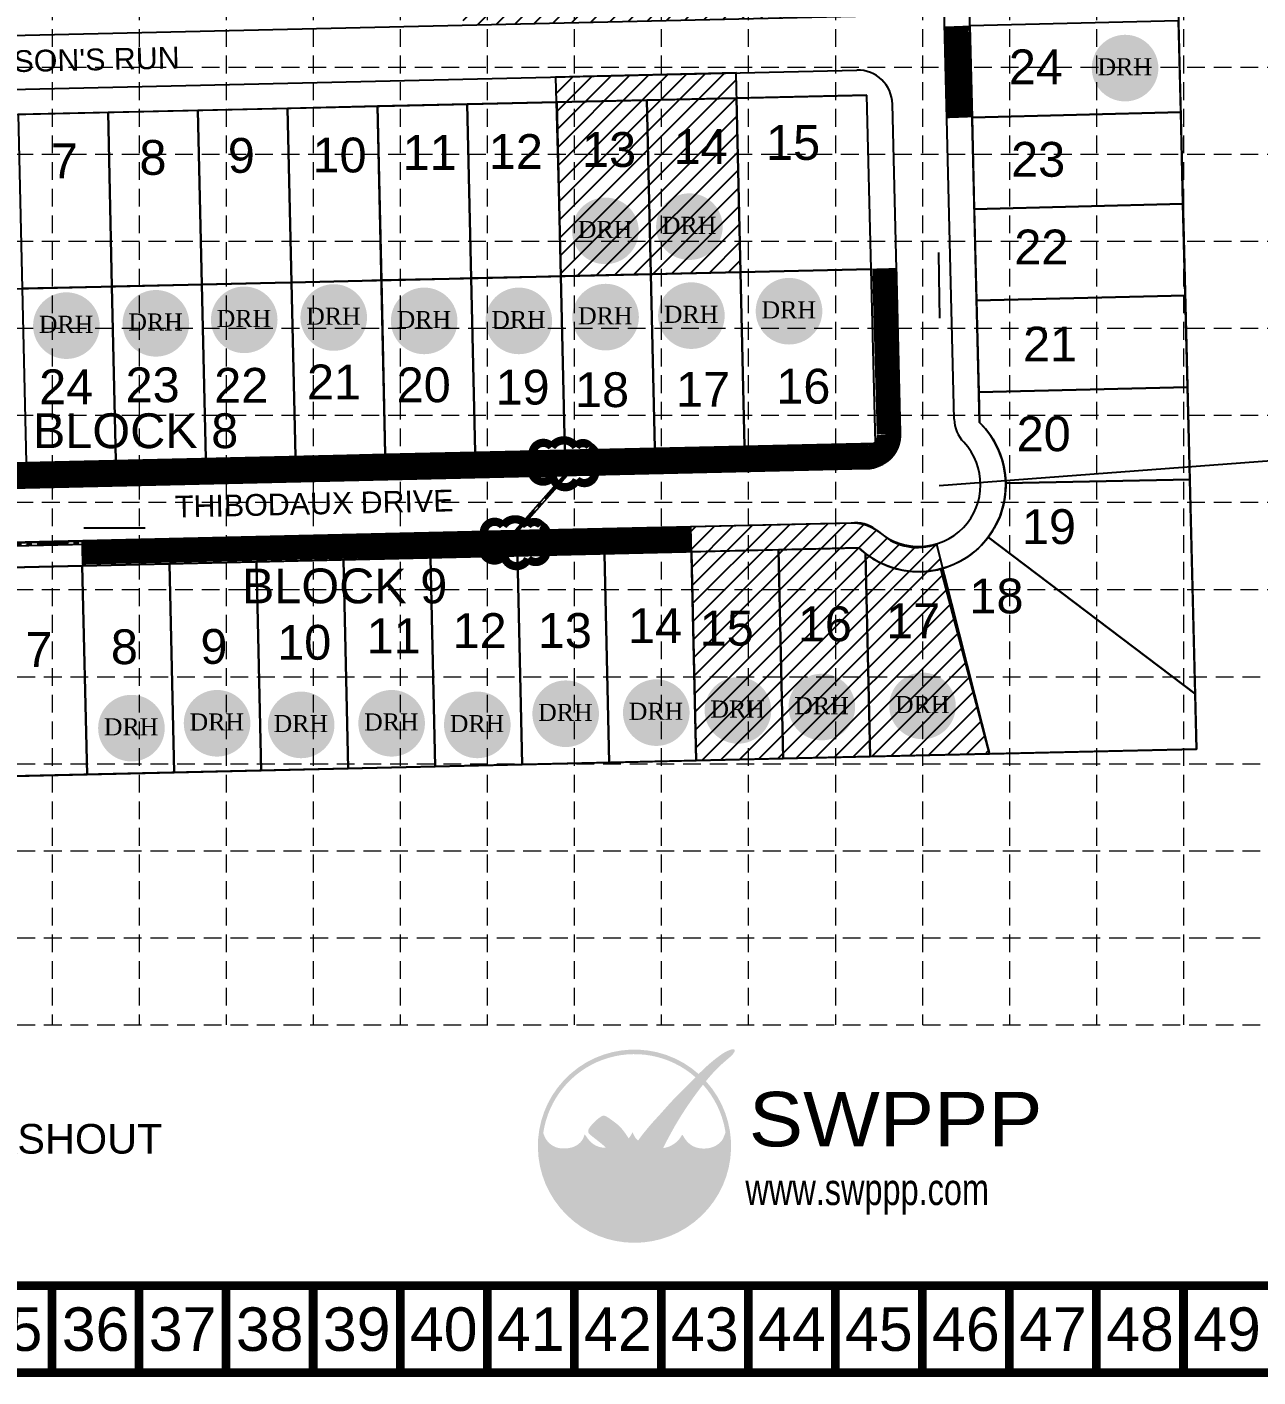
# Model space of a CAD drawing. Header units: feet. Extents: x 2703040 to 2706245, y 7093258 to 7095263.
# Drawn here: x 2704828 to 2705535, y 7093258 to 7094034 of the extents above; entities that cross this region are included whole.
import ezdxf
from ezdxf.enums import TextEntityAlignment as Align

# ---------------------------------------------------------------- set-up
doc = ezdxf.new("R2010")
doc.units = ezdxf.units.FT
doc.header["$LTSCALE"] = 24
doc.header["$MEASUREMENT"] = 0
for name, pattern in [('CENTER2', [1.125, 0.75, -0.125, 0.125, -0.125]), ('HIDDEN', [0.375, 0.25, -0.125]), ('SOLID', [0])]:
    doc.linetypes.add(name, pattern=pattern)
for name, color, linetype in [('1 EROSION BLANKET', 84, 'Continuous'), ('1 INLET PROTECTION', 5, 'Continuous'), ('1 SODDED LOT', 2, 'Continuous'), ('BASE', 7, 'Continuous'), ('Block Text', 8, 'Continuous'), ('bo', 7, 'Continuous'), ('GRID', 254, 'HIDDEN'), ('LEGEND', 7, 'Continuous'), ('LOGO', 1, 'Continuous'), ('PLAT_BDY_SEC_1', 4, 'Continuous'), ('PLOTLINE', 2, 'Continuous'), ('PROW', 2, 'Continuous'), ('PSSWR-TXT', 20, 'SOLID'), ('PSTREET', 1, 'Continuous'), ('STORM', 5, 'Continuous'), ('Street Name', 2, 'Continuous'), ('Text_Lot_Num', 1, 'Continuous')]:
    doc.layers.add(name, color=color, linetype=linetype)
doc.styles.add('DRHorton', font='dutcheb.ttf')
doc.styles.add("L200'", font='ARIAL.TTF', dxfattribs={"height": 0.001969})
doc.styles.add('LOGO1', font='ROCKEB.TTF', dxfattribs={"height": 25})
doc.styles.get("Standard").update_dxf_attribs({"font": 'ARIAL.TTF'})

# ---------------------------------------------------------------- blocks, each defined once
blk = doc.blocks.new('DRHorton')
h = blk.add_hatch(color=1)
h.paths.add_polyline_path([(78.7, 25.78, 1), (40.43, 25.78, 1)])
h.paths.add_polyline_path([(42.33, 17.91), (76.5, 17.91), (76.5, 34.87), (42.33, 34.87)], flags=24)
at = {"layer": 'BASE', "color": 176, "style": 'DRHorton'}
blk.add_text('DRH', height=9.814, dxfattribs=at).set_placement((59.39, 21.64), align=Align.CENTER)

msp = doc.modelspace()

# ---------------------------------------------------------------- hatches: boundary and pattern name
at = {"layer": '1 SODDED LOT'}
h = msp.add_hatch(dxfattribs=at)
h.set_pattern_fill('ANSI31', color=256, scale=60, style=0)
h.paths.add_polyline_path([(2705134.68, 7093890.38), (2705237.85, 7093892.73), (2705235.31, 7094007.21), (2705131.54, 7094004.81)])
edge = h.paths.add_edge_path()
edge.add_line((2705181.44, 7094151.52), (2705076.07, 7094149.12))
edge.add_line((2705076.07, 7094149.12), (2705078.63, 7094034.69))
edge.add_line((2705078.63, 7094034.69), (2705291.73, 7094039.55))
edge.add_line((2705291.73, 7094039.55), (2705303.26, 7094039.77))
edge.add_arc((2705302.88, 7094060.19), 20.42, 271.08143, 360.54706)
edge.add_line((2705323.3, 7094060.38), (2705318.78, 7094246.21))
edge.add_arc((2705295.68, 7094245.65), 23.11, 1.39355, 87.56885)
edge.add_line((2705296.66, 7094268.73), (2705179.03, 7094265.95))
edge.add_line((2705179.03, 7094265.95), (2705181.44, 7094151.52))
h.paths.add_polyline_path([(2704925.04, 7094405.74), (2704975.02, 7094406.87), (2704977.6, 7094292.41), (2704927.66, 7094291.31)])
h.paths.add_polyline_path([(2704875.06, 7094404.6), (2704625.12, 7094398.89), (2704627.74, 7094284.42), (2704877.69, 7094290.16)])
edge = h.paths.add_edge_path()
edge.add_line((2704293.52, 7094047.62), (2704315.83, 7094002.87))
edge.add_line((2704315.83, 7094002.87), (2704345.94, 7093942.45))
edge.add_line((2704345.94, 7093942.45), (2704352.55, 7093929.42))
edge.add_line((2704352.55, 7093929.42), (2704268.39, 7093873.17))
edge.add_line((2704268.39, 7093873.17), (2704258.41, 7093866.44))
edge.add_arc((2704247.4, 7093882.76), 19.69, 205.15845, 304.00581, ccw=False)
edge.add_line((2704229.58, 7093874.39), (2704173.15, 7093987.59))
edge.add_line((2704173.15, 7093987.59), (2704293.52, 7094047.62))
edge = h.paths.add_edge_path()
edge.add_line((2704531.61, 7094136.69), (2704529.33, 7094236.67))
edge.add_line((2704529.33, 7094236.67), (2704529.33, 7094251.17))
edge.add_line((2704529.33, 7094251.17), (2704579.26, 7094252.32))
edge.add_line((2704579.26, 7094252.32), (2704581.6, 7094137.83))
edge.add_line((2704581.6, 7094137.83), (2704605.4, 7094138.37))
edge.add_line((2704605.4, 7094138.37), (2704620.39, 7094020.26))
edge.add_line((2704620.39, 7094020.26), (2704606.53, 7094018.36))
edge.add_line((2704606.53, 7094018.36), (2704595.33, 7094016.64))
edge.add_line((2704595.33, 7094016.64), (2704576.73, 7094013.31))
edge.add_line((2704576.73, 7094013.31), (2704559.18, 7094009.82))
edge.add_line((2704559.18, 7094009.82), (2704533.32, 7094003.83))
edge.add_line((2704533.32, 7094003.83), (2704515.09, 7093998.95))
edge.add_line((2704515.09, 7093998.95), (2704503.83, 7093995.65))
edge.add_arc((2704475.02, 7094093.89), 102.38, 283.63238, 286.34466, ccw=False)
edge.add_arc((2704494.58, 7094013.21), 19.36, 180.22384, 283.63238, ccw=False)
edge.add_arc((2704185.03, 7094012), 290.19, 0.22384, 24.69216)
edge.add_line((2704448.69, 7094133.23), (2704463.62, 7094135.14))
edge.add_line((2704463.62, 7094135.14), (2704531.61, 7094136.69))
h.paths.add_polyline_path([(2704525.15, 7094396.61), (2704425.89, 7094395.88), (2704428.25, 7094265.91), (2704454.27, 7094275.36), (2704488.67, 7094280.99), (2704543.1, 7094282.54), (2704627.74, 7094284.45), (2704627.41, 7094298.93), (2704625.12, 7094398.89)])
edge = h.paths.add_edge_path()
edge.add_line((2704615.41, 7093987.78), (2704618.48, 7093870.8))
edge.add_line((2704618.48, 7093870.8), (2704565.7, 7093869.02))
edge.add_line((2704565.7, 7093869.02), (2704566.37, 7093859.04))
edge.add_line((2704566.37, 7093859.04), (2704473.32, 7093856.64))
edge.add_line((2704473.32, 7093856.64), (2704473.85, 7093929.28))
edge.add_arc((2704509.39, 7093929.03), 35.55, 123.13975, 179.58668, ccw=False)
edge.add_line((2704489.96, 7093958.79), (2704528.98, 7093970.41))
edge.add_line((2704528.98, 7093970.41), (2704566.15, 7093979.62))
edge.add_line((2704566.15, 7093979.62), (2704594.66, 7093984.61))
edge.add_line((2704594.66, 7093984.61), (2704615.41, 7093987.78))
h = msp.add_hatch(dxfattribs=at)
h.set_pattern_fill('ANSI31', color=256, scale=60, style=0)
h.paths.add_polyline_path([(2705134.68, 7093890.38), (2705237.85, 7093892.73), (2705235.31, 7094007.21), (2705131.54, 7094004.81)])
h = msp.add_hatch(dxfattribs=at)
h.set_pattern_fill('ANSI31', color=256, scale=60, style=0)
h.paths.add_polyline_path([(2704662.5, 7093599.62), (2704659.45, 7093733.77), (2704661.97, 7093733.9), (2704669.11, 7093734.23), (2704709.72, 7093735.18), (2704712.49, 7093600.75)])
edge = h.paths.add_edge_path()
edge.add_line((2705212.36, 7093612.11), (2705209.26, 7093746.55))
edge.add_line((2705209.26, 7093746.55), (2705283.72, 7093748.28))
edge.add_line((2705283.72, 7093748.28), (2705301.34, 7093748.68))
edge.add_arc((2705301.92, 7093722.89), 25.8, 48.91314, 91.29646, ccw=False)
edge.add_arc((2705339.55, 7093766.04), 31.45, 228.91314, 290.31829)
edge.add_line((2705350.47, 7093736.54), (2705380.8, 7093615.95))
edge.add_line((2705380.8, 7093615.95), (2705212.36, 7093612.11))
at = {"layer": 'LOGO'}
h = msp.add_hatch(color=170, dxfattribs=at)
h.paths.add_polyline_path([(2705173.11, 7093367.49), (2705172.49, 7093368.13), (2705172.02, 7093368.68), (2705171.63, 7093369.19), (2705171.21, 7093369.83), (2705170.76, 7093370.62), (2705170.37, 7093371.37), (2705170.11, 7093371.9), (2705169.85, 7093372.45), (2705169.59, 7093373.01), (2705169.34, 7093373.58), (2705168.98, 7093374.42), (2705168.57, 7093375.43), (2705168.28, 7093376.21), (2705168.1, 7093376.69), (2705167.92, 7093377.17), (2705167.74, 7093377.66), (2705167.56, 7093378.15), (2705167.36, 7093378.65), (2705167.15, 7093379.17), (2705166.93, 7093379.7), (2705166.7, 7093380.24), (2705166.45, 7093380.8), (2705166.19, 7093381.36), (2705165.92, 7093381.92), (2705165.63, 7093382.49), (2705165.33, 7093383.06), (2705165.01, 7093383.63), (2705164.69, 7093384.2), (2705164.35, 7093384.75), (2705164.01, 7093385.3), (2705163.66, 7093385.83), (2705163.31, 7093386.34), (2705162.97, 7093386.83), (2705162.62, 7093387.3), (2705162.28, 7093387.74), (2705161.94, 7093388.17), (2705161.6, 7093388.57), (2705161.25, 7093388.96), (2705160.9, 7093389.33), (2705160.58, 7093389.66), (2705159.66, 7093389.65), (2705158.59, 7093389.76), (2705157.72, 7093389.93), (2705157.12, 7093390.07), (2705156.52, 7093390.24), (2705155.94, 7093390.44), (2705155.08, 7093390.78), (2705154, 7093391.34), (2705153.01, 7093391.98), (2705152.13, 7093392.69), (2705151.36, 7093393.45), (2705150.68, 7093394.22), (2705150.11, 7093394.95), (2705149.65, 7093395.59), (2705149.28, 7093396.12), (2705149.09, 7093396.38), (2705148.92, 7093396.61), (2705148.77, 7093396.8), (2705148.64, 7093396.96), (2705148.52, 7093397.08), (2705148.42, 7093397.16), (2705148.34, 7093397.19), (2705148.27, 7093397.18), (2705148.2, 7093397.14), (2705148.15, 7093397.06), (2705148.1, 7093396.95), (2705148.05, 7093396.81), (2705148, 7093396.64), (2705147.86, 7093396.19), (2705147.63, 7093395.53), (2705147.34, 7093394.89), (2705147.03, 7093394.34), (2705146.65, 7093393.77), (2705146.2, 7093393.2), (2705145.68, 7093392.64), (2705145.09, 7093392.1), (2705144.44, 7093391.59), (2705143.73, 7093391.12), (2705142.98, 7093390.7), (2705142.2, 7093390.33), (2705141.4, 7093390.02), (2705140.55, 7093389.77), (2705139.64, 7093389.57), (2705138.64, 7093389.42), (2705137.56, 7093389.33), (2705136.43, 7093389.29), (2705135.32, 7093389.31), (2705134.26, 7093389.4), (2705133.29, 7093389.56), (2705132.38, 7093389.79), (2705131.5, 7093390.1), (2705130.62, 7093390.51), (2705129.75, 7093391.01), (2705128.88, 7093391.61), (2705128.04, 7093392.3), (2705127.43, 7093392.9), (2705127.04, 7093393.32), (2705126.66, 7093393.79), (2705126.28, 7093394.3), (2705125.92, 7093394.89), (2705125.56, 7093395.56), (2705125.21, 7093396.32), (2705124.86, 7093397.2), (2705124.52, 7093398.2, -0.595729), (2705211.95, 7093430.2), (2705212.64, 7093430.9), (2705213.2, 7093431.48), (2705213.8, 7093432.07, 37.93689), (2705217.96, 7093427.96), (2705217.73, 7093427.67), (2705217.25, 7093427.09), (2705216.76, 7093426.49), (2705216.28, 7093425.9, -0.146449), (2705229.24, 7093398.44), (2705229.01, 7093397.9), (2705228.8, 7093397.4), (2705228.62, 7093396.93), (2705228.44, 7093396.49), (2705228.18, 7093395.83), (2705227.89, 7093395.15), (2705227.57, 7093394.53), (2705227.2, 7093393.95), (2705226.78, 7093393.43), (2705226.33, 7093392.94), (2705225.83, 7093392.45), (2705225.29, 7093392), (2705224.71, 7093391.56), (2705224.11, 7093391.16), (2705223.48, 7093390.79), (2705222.82, 7093390.46), (2705222.14, 7093390.17), (2705221.43, 7093389.92), (2705220.7, 7093389.71), (2705219.95, 7093389.53), (2705219.18, 7093389.4), (2705218.39, 7093389.31), (2705217.59, 7093389.25), (2705216.79, 7093389.22), (2705215.96, 7093389.25), (2705215.12, 7093389.32), (2705214.23, 7093389.44), (2705213.33, 7093389.62), (2705212.43, 7093389.86), (2705211.55, 7093390.16), (2705210.72, 7093390.53), (2705209.93, 7093390.96), (2705209.18, 7093391.47), (2705208.45, 7093392.04), (2705207.74, 7093392.69), (2705207.07, 7093393.38), (2705206.45, 7093394.1), (2705205.92, 7093394.81), (2705205.5, 7093395.45), (2705205.22, 7093395.94), (2705205.07, 7093396.22), (2705204.93, 7093396.46), (2705204.81, 7093396.67), (2705204.69, 7093396.83), (2705204.59, 7093396.95), (2705204.49, 7093397.01), (2705204.39, 7093397.03), (2705204.3, 7093397), (2705204.21, 7093396.94), (2705204.12, 7093396.85), (2705204.03, 7093396.73), (2705203.93, 7093396.59), (2705203.84, 7093396.43), (2705203.73, 7093396.26), (2705203.47, 7093395.82), (2705203.1, 7093395.23), (2705202.6, 7093394.57), (2705202.08, 7093393.98), (2705201.61, 7093393.49), (2705201.08, 7093393.01), (2705200.51, 7093392.54), (2705199.88, 7093392.08), (2705199.19, 7093391.62), (2705198.43, 7093391.17), (2705197.57, 7093390.7), (2705196.62, 7093390.28), (2705195.75, 7093390), (2705195.07, 7093389.82), (2705194.29, 7093389.65), (2705193.46, 7093389.51), (2705193.26, 7093389.04), (2705193.05, 7093388.5), (2705192.8, 7093387.88), (2705192.54, 7093387.18), (2705192.24, 7093386.43), (2705191.93, 7093385.62), (2705191.61, 7093384.76), (2705191.27, 7093383.87), (2705190.93, 7093382.95), (2705190.58, 7093382.02), (2705190.23, 7093381.08), (2705189.88, 7093380.15), (2705189.54, 7093379.23), (2705189.21, 7093378.32), (2705188.88, 7093377.44), (2705188.58, 7093376.6), (2705188.29, 7093375.81), (2705188.01, 7093375.07), (2705187.76, 7093374.39), (2705187.53, 7093373.76), (2705187.32, 7093373.19), (2705187, 7093372.38), (2705186.61, 7093371.49), (2705186.21, 7093370.72), (2705185.77, 7093370.01), (2705185.29, 7093369.37), (2705184.8, 7093368.79), (2705184.28, 7093368.24), (2705183.77, 7093367.75), (2705183.25, 7093367.3), (2705182.71, 7093366.9), (2705182.15, 7093366.55), (2705181.57, 7093366.24), (2705180.98, 7093365.98), (2705180.26, 7093365.71), (2705179.41, 7093365.48), (2705178.64, 7093365.37), (2705177.92, 7093365.36), (2705177.23, 7093365.46), (2705176.54, 7093365.65), (2705175.74, 7093365.92), (2705175.04, 7093366.19), (2705174.35, 7093366.54), (2705173.72, 7093366.96)])
h.paths.add_polyline_path([(2705177.43, 7093395.47), (2705176.37, 7093397.32), (2705175.74, 7093398.66), (2705175.36, 7093397.71), (2705174.34, 7093396.02), (2705173.52, 7093395.1), (2705173.62, 7093394.94), (2705173.78, 7093394.67), (2705173.94, 7093394.42), (2705174.08, 7093394.19), (2705174.22, 7093393.98), (2705174.35, 7093393.8), (2705174.47, 7093393.64), (2705174.59, 7093393.5), (2705174.71, 7093393.38), (2705174.82, 7093393.27), (2705174.93, 7093393.18), (2705175.04, 7093393.09), (2705175.15, 7093393.02), (2705175.26, 7093392.95), (2705175.38, 7093392.89), (2705175.49, 7093392.84), (2705175.61, 7093392.79), (2705175.72, 7093392.75), (2705175.84, 7093392.71), (2705175.96, 7093392.68), (2705176.08, 7093392.65), (2705176.2, 7093392.63), (2705176.32, 7093392.61), (2705176.44, 7093392.59), (2705176.55, 7093392.59), (2705176.67, 7093392.58), (2705176.78, 7093392.58), (2705176.9, 7093392.59), (2705177.01, 7093392.6), (2705177.11, 7093392.61), (2705177.21, 7093392.64), (2705177.32, 7093392.66), (2705177.41, 7093392.7), (2705177.51, 7093392.73), (2705177.61, 7093392.78), (2705177.71, 7093392.83), (2705177.81, 7093392.88), (2705177.91, 7093392.94), (2705178.02, 7093393), (2705178.12, 7093393.07), (2705178.23, 7093393.15), (2705178.34, 7093393.24), (2705178.45, 7093393.33), (2705178.56, 7093393.42), (2705178.67, 7093393.53), (2705178.78, 7093393.64), (2705178.9, 7093393.77), (2705178.97, 7093393.85), (2705178.19, 7093394.51)], flags=17)
msp.add_hatch(color=240, dxfattribs=at).paths.add_polyline_path([(2705223.4, 7093440.73), (2705224.53, 7093441.59), (2705225.49, 7093442.31), (2705226.3, 7093442.9), (2705226.99, 7093443.38), (2705227.56, 7093443.76), (2705228.04, 7093444.07), (2705228.45, 7093444.32), (2705228.8, 7093444.53), (2705229.12, 7093444.7), (2705229.4, 7093444.85), (2705229.66, 7093444.98), (2705229.9, 7093445.1), (2705230.11, 7093445.19), (2705230.32, 7093445.28), (2705230.51, 7093445.36), (2705230.7, 7093445.44), (2705230.89, 7093445.52), (2705231.07, 7093445.59), (2705231.25, 7093445.66), (2705231.43, 7093445.73), (2705231.6, 7093445.8), (2705231.77, 7093445.86), (2705231.93, 7093445.92), (2705232.08, 7093445.98), (2705232.23, 7093446.02), (2705232.37, 7093446.07), (2705232.49, 7093446.1), (2705232.62, 7093446.14), (2705232.73, 7093446.16), (2705232.85, 7093446.19), (2705232.96, 7093446.2), (2705233.06, 7093446.22), (2705233.17, 7093446.23), (2705233.27, 7093446.24), (2705233.37, 7093446.25), (2705233.47, 7093446.25), (2705233.56, 7093446.25), (2705233.65, 7093446.25), (2705233.73, 7093446.24), (2705233.81, 7093446.23), (2705233.89, 7093446.22), (2705233.96, 7093446.21), (2705234.03, 7093446.19), (2705234.09, 7093446.17), (2705234.14, 7093446.15), (2705234.2, 7093446.13), (2705234.24, 7093446.1), (2705234.29, 7093446.07), (2705234.33, 7093446.04), (2705234.36, 7093446), (2705234.39, 7093445.96), (2705234.42, 7093445.92), (2705234.44, 7093445.87), (2705234.46, 7093445.82), (2705234.48, 7093445.77), (2705234.49, 7093445.71), (2705234.5, 7093445.64), (2705234.51, 7093445.57), (2705234.51, 7093445.5), (2705234.51, 7093445.42), (2705234.51, 7093445.35), (2705234.5, 7093445.27), (2705234.48, 7093445.19), (2705234.46, 7093445.11), (2705234.44, 7093445.03), (2705234.41, 7093444.95), (2705234.37, 7093444.86), (2705234.33, 7093444.78), (2705234.28, 7093444.69), (2705234.23, 7093444.59), (2705234.17, 7093444.49), (2705234.1, 7093444.38), (2705234.02, 7093444.26), (2705233.94, 7093444.13), (2705233.85, 7093443.99), (2705233.75, 7093443.85), (2705233.64, 7093443.7), (2705233.52, 7093443.54), (2705233.39, 7093443.38), (2705233.25, 7093443.22), (2705233.09, 7093443.05), (2705232.92, 7093442.87), (2705232.73, 7093442.67), (2705232.51, 7093442.46), (2705232.25, 7093442.22), (2705231.95, 7093441.95), (2705231.61, 7093441.64), (2705231.21, 7093441.29), (2705230.76, 7093440.9), (2705230.26, 7093440.47), (2705229.72, 7093440), (2705229.15, 7093439.51), (2705228.56, 7093439), (2705227.97, 7093438.48), (2705227.38, 7093437.96), (2705226.8, 7093437.44), (2705226.25, 7093436.93), (2705225.71, 7093436.42), (2705225.19, 7093435.92), (2705224.68, 7093435.42), (2705224.18, 7093434.92), (2705223.69, 7093434.41), (2705223.2, 7093433.9), (2705222.7, 7093433.37), (2705222.2, 7093432.83), (2705221.7, 7093432.28), (2705221.2, 7093431.71), (2705220.69, 7093431.14), (2705220.18, 7093430.57), (2705219.68, 7093429.99), (2705219.18, 7093429.41), (2705218.69, 7093428.83), (2705218.21, 7093428.25), (2705217.73, 7093427.67), (2705217.25, 7093427.09), (2705216.76, 7093426.49), (2705216.27, 7093425.87), (2705215.76, 7093425.23), (2705215.24, 7093424.56), (2705214.69, 7093423.85), (2705214.12, 7093423.11), (2705213.54, 7093422.33), (2705212.94, 7093421.52), (2705212.33, 7093420.7), (2705211.71, 7093419.86), (2705211.1, 7093419.02), (2705210.49, 7093418.17), (2705209.9, 7093417.33), (2705209.32, 7093416.51), (2705208.75, 7093415.7), (2705208.19, 7093414.89), (2705207.64, 7093414.08), (2705207.09, 7093413.26), (2705206.54, 7093412.44), (2705205.99, 7093411.61), (2705205.44, 7093410.75), (2705204.87, 7093409.88), (2705204.3, 7093408.99), (2705203.73, 7093408.09), (2705203.17, 7093407.19), (2705202.61, 7093406.3), (2705202.07, 7093405.42), (2705201.55, 7093404.55), (2705201.05, 7093403.72), (2705200.58, 7093402.92), (2705200.13, 7093402.14), (2705199.7, 7093401.39), (2705199.29, 7093400.65), (2705198.88, 7093399.92), (2705198.48, 7093399.2), (2705198.08, 7093398.46), (2705197.68, 7093397.72), (2705197.27, 7093396.97), (2705196.86, 7093396.2), (2705196.45, 7093395.44), (2705196.05, 7093394.7), (2705195.67, 7093393.99), (2705195.31, 7093393.31), (2705194.98, 7093392.68), (2705194.68, 7093392.12), (2705194.43, 7093391.62), (2705194.2, 7093391.17), (2705194, 7093390.75), (2705193.82, 7093390.35), (2705193.64, 7093389.94), (2705193.46, 7093389.51), (2705193.26, 7093389.04), (2705193.05, 7093388.5), (2705192.8, 7093387.88), (2705192.54, 7093387.18), (2705192.24, 7093386.43), (2705191.93, 7093385.62), (2705191.61, 7093384.76), (2705191.27, 7093383.87), (2705190.93, 7093382.95), (2705190.58, 7093382.02), (2705190.23, 7093381.08), (2705189.88, 7093380.15), (2705189.54, 7093379.23), (2705189.21, 7093378.32), (2705188.88, 7093377.44), (2705188.58, 7093376.6), (2705188.29, 7093375.81), (2705188.01, 7093375.07), (2705187.76, 7093374.39), (2705187.53, 7093373.76), (2705187.32, 7093373.19), (2705187.11, 7093372.66), (2705186.91, 7093372.17), (2705186.72, 7093371.72), (2705186.52, 7093371.3), (2705186.31, 7093370.91), (2705186.1, 7093370.53), (2705185.87, 7093370.18), (2705185.64, 7093369.84), (2705185.4, 7093369.52), (2705185.16, 7093369.21), (2705184.91, 7093368.92), (2705184.66, 7093368.64), (2705184.41, 7093368.37), (2705184.16, 7093368.12), (2705183.9, 7093367.87), (2705183.64, 7093367.64), (2705183.38, 7093367.42), (2705183.11, 7093367.2), (2705182.84, 7093367), (2705182.57, 7093366.81), (2705182.29, 7093366.64), (2705182, 7093366.47), (2705181.71, 7093366.32), (2705181.42, 7093366.17), (2705181.13, 7093366.04), (2705180.83, 7093365.92), (2705180.54, 7093365.82), (2705180.25, 7093365.72), (2705179.97, 7093365.63), (2705179.69, 7093365.56), (2705179.42, 7093365.5), (2705179.16, 7093365.44), (2705178.9, 7093365.41), (2705178.65, 7093365.38), (2705178.4, 7093365.36), (2705178.16, 7093365.36), (2705177.92, 7093365.37), (2705177.68, 7093365.4), (2705177.44, 7093365.43), (2705177.2, 7093365.48), (2705176.97, 7093365.53), (2705176.73, 7093365.6), (2705176.5, 7093365.67), (2705176.26, 7093365.75), (2705176.03, 7093365.83), (2705175.79, 7093365.91), (2705175.55, 7093366), (2705175.31, 7093366.09), (2705175.07, 7093366.19), (2705174.83, 7093366.3), (2705174.6, 7093366.41), (2705174.37, 7093366.54), (2705174.14, 7093366.67), (2705173.92, 7093366.82), (2705173.71, 7093366.98), (2705173.5, 7093367.15), (2705173.29, 7093367.33), (2705173.09, 7093367.52), (2705172.89, 7093367.71), (2705172.7, 7093367.91), (2705172.51, 7093368.12), (2705172.32, 7093368.33), (2705172.13, 7093368.55), (2705171.93, 7093368.79), (2705171.74, 7093369.05), (2705171.53, 7093369.34), (2705171.32, 7093369.66), (2705171.1, 7093370.02), (2705170.87, 7093370.42), (2705170.63, 7093370.88), (2705170.37, 7093371.37), (2705170.11, 7093371.9), (2705169.85, 7093372.45), (2705169.59, 7093373.01), (2705169.34, 7093373.58), (2705169.1, 7093374.14), (2705168.87, 7093374.69), (2705168.66, 7093375.21), (2705168.46, 7093375.72), (2705168.28, 7093376.21), (2705168.1, 7093376.69), (2705167.92, 7093377.17), (2705167.74, 7093377.66), (2705167.56, 7093378.15), (2705167.36, 7093378.65), (2705167.15, 7093379.17), (2705166.93, 7093379.7), (2705166.7, 7093380.24), (2705166.45, 7093380.8), (2705166.19, 7093381.36), (2705165.92, 7093381.92), (2705165.63, 7093382.49), (2705165.33, 7093383.06), (2705165.01, 7093383.63), (2705164.69, 7093384.2), (2705164.35, 7093384.75), (2705164.01, 7093385.3), (2705163.66, 7093385.83), (2705163.31, 7093386.34), (2705162.97, 7093386.83), (2705162.62, 7093387.3), (2705162.28, 7093387.74), (2705161.94, 7093388.17), (2705161.6, 7093388.57), (2705161.25, 7093388.96), (2705160.9, 7093389.33), (2705160.54, 7093389.71), (2705160.16, 7093390.07), (2705159.77, 7093390.44), (2705159.35, 7093390.81), (2705158.92, 7093391.19), (2705158.48, 7093391.57), (2705158.02, 7093391.95), (2705157.56, 7093392.33), (2705157.09, 7093392.71), (2705156.62, 7093393.09), (2705156.15, 7093393.47), (2705155.68, 7093393.84), (2705155.22, 7093394.2), (2705154.76, 7093394.56), (2705154.33, 7093394.9), (2705153.91, 7093395.23), (2705153.51, 7093395.54), (2705153.15, 7093395.83), (2705152.81, 7093396.09), (2705152.5, 7093396.33), (2705152.23, 7093396.54), (2705151.99, 7093396.73), (2705151.78, 7093396.9), (2705151.59, 7093397.06), (2705151.42, 7093397.21), (2705151.27, 7093397.35), (2705151.13, 7093397.48), (2705151.01, 7093397.61), (2705150.9, 7093397.74), (2705150.8, 7093397.86), (2705150.71, 7093397.99), (2705150.64, 7093398.12), (2705150.57, 7093398.25), (2705150.52, 7093398.39), (2705150.47, 7093398.52), (2705150.43, 7093398.67), (2705150.41, 7093398.81), (2705150.39, 7093398.96), (2705150.38, 7093399.12), (2705150.38, 7093399.27), (2705150.38, 7093399.42), (2705150.4, 7093399.57), (2705150.42, 7093399.73), (2705150.45, 7093399.88), (2705150.48, 7093400.02), (2705150.53, 7093400.17), (2705150.59, 7093400.33), (2705150.66, 7093400.49), (2705150.75, 7093400.66), (2705150.84, 7093400.83), (2705150.96, 7093401.02), (2705151.09, 7093401.22), (2705151.24, 7093401.44), (2705151.4, 7093401.67), (2705151.59, 7093401.91), (2705151.78, 7093402.16), (2705152, 7093402.42), (2705152.23, 7093402.69), (2705152.47, 7093402.97), (2705152.73, 7093403.26), (2705153, 7093403.56), (2705153.29, 7093403.86), (2705153.58, 7093404.16), (2705153.89, 7093404.47), (2705154.2, 7093404.77), (2705154.51, 7093405.06), (2705154.83, 7093405.35), (2705155.15, 7093405.64), (2705155.46, 7093405.91), (2705155.78, 7093406.16), (2705156.08, 7093406.41), (2705156.37, 7093406.64), (2705156.65, 7093406.85), (2705156.92, 7093407.05), (2705157.16, 7093407.22), (2705157.38, 7093407.37), (2705157.57, 7093407.51), (2705157.76, 7093407.62), (2705157.92, 7093407.72), (2705158.07, 7093407.81), (2705158.22, 7093407.88), (2705158.36, 7093407.94), (2705158.49, 7093407.99), (2705158.62, 7093408.03), (2705158.75, 7093408.07), (2705158.88, 7093408.1), (2705159.01, 7093408.11), (2705159.14, 7093408.12), (2705159.27, 7093408.13), (2705159.4, 7093408.12), (2705159.52, 7093408.1), (2705159.65, 7093408.08), (2705159.77, 7093408.05), (2705159.89, 7093408.01), (2705160.02, 7093407.96), (2705160.15, 7093407.91), (2705160.28, 7093407.85), (2705160.41, 7093407.79), (2705160.55, 7093407.73), (2705160.7, 7093407.65), (2705160.85, 7093407.58), (2705161.01, 7093407.49), (2705161.18, 7093407.4), (2705161.37, 7093407.29), (2705161.58, 7093407.16), (2705161.82, 7093407.01), (2705162.07, 7093406.85), (2705162.36, 7093406.65), (2705162.66, 7093406.44), (2705162.99, 7093406.21), (2705163.34, 7093405.96), (2705163.7, 7093405.7), (2705164.07, 7093405.42), (2705164.46, 7093405.14), (2705164.85, 7093404.85), (2705165.25, 7093404.56), (2705165.64, 7093404.26), (2705166.04, 7093403.96), (2705166.43, 7093403.65), (2705166.82, 7093403.34), (2705167.21, 7093403.02), (2705167.59, 7093402.69), (2705167.95, 7093402.36), (2705168.31, 7093402.02), (2705168.66, 7093401.68), (2705168.99, 7093401.33), (2705169.32, 7093400.96), (2705169.65, 7093400.59), (2705169.96, 7093400.22), (2705170.28, 7093399.83), (2705170.58, 7093399.44), (2705170.89, 7093399.03), (2705171.2, 7093398.62), (2705171.49, 7093398.21), (2705171.78, 7093397.8), (2705172.06, 7093397.39), (2705172.33, 7093396.99), (2705172.59, 7093396.61), (2705172.82, 7093396.24), (2705173.05, 7093395.88), (2705173.25, 7093395.55), (2705173.44, 7093395.23), (2705173.62, 7093394.94), (2705173.78, 7093394.67), (2705173.94, 7093394.42), (2705174.08, 7093394.19), (2705174.22, 7093393.98), (2705174.35, 7093393.8), (2705174.47, 7093393.64), (2705174.59, 7093393.5), (2705174.71, 7093393.38), (2705174.82, 7093393.27), (2705174.93, 7093393.18), (2705175.04, 7093393.09), (2705175.15, 7093393.02), (2705175.26, 7093392.95), (2705175.38, 7093392.89), (2705175.49, 7093392.84), (2705175.61, 7093392.79), (2705175.72, 7093392.75), (2705175.84, 7093392.71), (2705175.96, 7093392.68), (2705176.08, 7093392.65), (2705176.2, 7093392.63), (2705176.32, 7093392.61), (2705176.44, 7093392.59), (2705176.55, 7093392.59), (2705176.67, 7093392.58), (2705176.78, 7093392.58), (2705176.9, 7093392.59), (2705177.01, 7093392.6), (2705177.11, 7093392.61), (2705177.21, 7093392.64), (2705177.32, 7093392.66), (2705177.41, 7093392.7), (2705177.51, 7093392.73), (2705177.61, 7093392.78), (2705177.71, 7093392.83), (2705177.81, 7093392.88), (2705177.91, 7093392.94), (2705178.02, 7093393), (2705178.12, 7093393.07), (2705178.23, 7093393.15), (2705178.34, 7093393.24), (2705178.45, 7093393.33), (2705178.56, 7093393.42), (2705178.67, 7093393.53), (2705178.78, 7093393.64), (2705178.9, 7093393.77), (2705179.01, 7093393.9), (2705179.13, 7093394.04), (2705179.26, 7093394.2), (2705179.39, 7093394.37), (2705179.53, 7093394.55), (2705179.67, 7093394.75), (2705179.83, 7093394.96), (2705179.99, 7093395.19), (2705180.17, 7093395.44), (2705180.35, 7093395.7), (2705180.55, 7093395.98), (2705180.77, 7093396.27), (2705180.99, 7093396.57), (2705181.23, 7093396.89), (2705181.49, 7093397.22), (2705181.76, 7093397.56), (2705182.04, 7093397.92), (2705182.34, 7093398.29), (2705182.66, 7093398.68), (2705182.99, 7093399.08), (2705183.33, 7093399.5), (2705183.69, 7093399.93), (2705184.06, 7093400.38), (2705184.45, 7093400.85), (2705184.85, 7093401.33), (2705185.27, 7093401.83), (2705185.7, 7093402.35), (2705186.16, 7093402.88), (2705186.63, 7093403.43), (2705187.13, 7093403.99), (2705187.64, 7093404.56), (2705188.17, 7093405.15), (2705188.71, 7093405.74), (2705189.26, 7093406.34), (2705189.81, 7093406.94), (2705190.36, 7093407.53), (2705190.89, 7093408.11), (2705191.41, 7093408.68), (2705191.91, 7093409.24), (2705192.4, 7093409.78), (2705192.87, 7093410.32), (2705193.34, 7093410.84), (2705193.8, 7093411.37), (2705194.26, 7093411.89), (2705194.73, 7093412.41), (2705195.2, 7093412.94), (2705195.68, 7093413.48), (2705196.17, 7093414.03), (2705196.68, 7093414.59), (2705197.2, 7093415.16), (2705197.73, 7093415.74), (2705198.28, 7093416.33), (2705198.85, 7093416.93), (2705199.44, 7093417.55), (2705200.05, 7093418.18), (2705200.68, 7093418.82), (2705201.31, 7093419.46), (2705201.96, 7093420.11), (2705202.6, 7093420.75), (2705203.23, 7093421.39), (2705203.86, 7093422.01), (2705204.47, 7093422.62), (2705205.06, 7093423.2), (2705205.64, 7093423.77), (2705206.19, 7093424.33), (2705206.74, 7093424.87), (2705207.28, 7093425.41), (2705207.81, 7093425.95), (2705208.34, 7093426.48), (2705208.86, 7093427.02), (2705209.39, 7093427.56), (2705209.92, 7093428.1), (2705210.45, 7093428.65), (2705210.99, 7093429.21), (2705211.53, 7093429.77), (2705212.08, 7093430.34), (2705212.64, 7093430.9), (2705213.2, 7093431.48), (2705213.78, 7093432.05), (2705214.36, 7093432.63), (2705214.94, 7093433.2), (2705215.53, 7093433.77), (2705216.12, 7093434.34), (2705216.71, 7093434.9), (2705217.29, 7093435.45), (2705217.87, 7093435.99), (2705218.44, 7093436.52), (2705219.02, 7093437.05), (2705219.62, 7093437.59), (2705220.26, 7093438.14), (2705220.94, 7093438.72), (2705221.68, 7093439.34), (2705222.49, 7093440.01)])

# ---------------------------------------------------------------- linework, layer by layer
at = {"layer": '1 EROSION BLANKET', "const_width": 14}
for points in [[(2705361.88, 7094034.09), (2705363.84, 7093981.4)], [(2704859.19, 7093731.71), (2705209.25, 7093739.44)]]:
    msp.add_lwpolyline(points, dxfattribs=at)
msp.add_lwpolyline([(2704568.05, 7093750.96), (2704583.13, 7093754.4), (2704595.41, 7093758.11), (2704608.19, 7093762.45), (2704622.51, 7093766.16), (2704628.74, 7093767.8), (2704641.46, 7093769.94), (2704654.75, 7093771.39), (2704686.05, 7093772.67), (2704825.19, 7093775.76), (2705045.89, 7093780.85), (2705279.77, 7093786.13), (2705308.04, 7093786.77), (2705311.83, 7093786.93, 0.424549), (2705323.1, 7093799.61), (2705320.46, 7093894.94)], format="xyb", dxfattribs=at)
at = {"layer": '1 INLET PROTECTION', "color": 170, "ltscale": 100, "const_width": 4.74}
for points in [[(2705129.41, 7093792.33, 0.520567), (2705129.41, 7093792.33, 0.765195), (2705118.41, 7093787.51, 0.417879), (2705117.82, 7093777.82, 0.6649), (2705129.96, 7093775.29, 0.744833), (2705143.7, 7093773.4, 0.975642), (2705152.77, 7093781.82, 0.520567), (2705151.2, 7093792.63, 0.520567), (2705143.32, 7093792.34, 0.540264), (2705129.41, 7093792.33)], [(2705101.44, 7093746.99, 0.520567), (2705101.44, 7093746.99, 0.765195), (2705090.44, 7093742.17, 0.417879), (2705089.86, 7093732.47, 0.6649), (2705101.99, 7093729.95, 0.744833), (2705115.73, 7093728.05, 0.975642), (2705124.81, 7093736.47, 0.520567), (2705123.24, 7093747.29, 0.520567), (2705115.35, 7093746.99, 0.540264), (2705101.44, 7093746.99)]]:
    msp.add_lwpolyline(points, format="xyb", close=True, dxfattribs=at)
at = {"layer": '1 SODDED LOT', "color": 7}
msp.add_line((2705649.56, 7093792.28), (2705352.04, 7093770.02), dxfattribs=at)
at = {"layer": '1 SODDED LOT'}
msp.add_lwpolyline([(2705134.68, 7093890.38), (2705237.85, 7093892.73), (2705235.31, 7094007.21), (2705131.54, 7094004.81)], close=True, dxfattribs=at)
msp.add_lwpolyline([(2705212.36, 7093612.11), (2705209.26, 7093746.55), (2705283.72, 7093748.28), (2705301.34, 7093748.68, -0.18707), (2705318.88, 7093742.33, 0.274531), (2705350.47, 7093736.54), (2705380.8, 7093615.95)], format="xyb", close=True, dxfattribs=at)
at = {"layer": 'BASE', "const_width": 5}
for points in [[(2703042.33, 7093260.49), (2706242.33, 7093260.49), (2706242.33, 7095260.49), (2703042.33, 7095260.49)], [(2703092.33, 7093310.49), (2706192.33, 7093310.49), (2706192.33, 7095210.49), (2703092.33, 7095210.49)]]:
    msp.add_lwpolyline(points, close=True, dxfattribs=at)
for points in [[(2704842.33, 7093260.49), (2704842.33, 7093310.49)], [(2704892.33, 7093260.49), (2704892.33, 7093310.49)], [(2704942.33, 7093260.49), (2704942.33, 7093310.49)], [(2704992.33, 7093260.49), (2704992.33, 7093310.49)], [(2705042.33, 7093260.49), (2705042.33, 7093310.49)], [(2705092.33, 7093260.49), (2705092.33, 7093310.49)], [(2705142.33, 7093260.49), (2705142.33, 7093310.49)], [(2705192.33, 7093260.49), (2705192.33, 7093310.49)], [(2705242.33, 7093260.49), (2705242.33, 7093310.49)], [(2705292.33, 7093260.49), (2705292.33, 7093310.49)], [(2705342.33, 7093260.49), (2705342.33, 7093310.49)], [(2705392.33, 7093260.49), (2705392.33, 7093310.49)], [(2705442.33, 7093260.49), (2705442.33, 7093310.49)], [(2705492.33, 7093260.49), (2705492.33, 7093310.49)]]:
    msp.add_lwpolyline(points, dxfattribs=at)
at = {"layer": 'bo'}
for points in [[(2705489.44, 7094037.18), (2705369.54, 7094034.23), (2705370.84, 7093981.6), (2705490.75, 7093984.55)], [(2705080.81, 7093989.18), (2705029.22, 7093988), (2705031.5, 7093888.03), (2705070.49, 7093888.92), (2705083.09, 7093889.21)], [(2705132.39, 7093990.36), (2705080.81, 7093989.18), (2705083.09, 7093889.21), (2705120.48, 7093890.06), (2705134.68, 7093890.38)], [(2705183.98, 7093991.54), (2705132.39, 7093990.36), (2705134.68, 7093890.38), (2705186.26, 7093891.56)], [(2705235.57, 7093992.71), (2705183.98, 7093991.54), (2705186.26, 7093891.56), (2705237.85, 7093892.74)], [(2705310.5, 7093994.42), (2705235.57, 7093992.71), (2705237.85, 7093892.74), (2705312.97, 7093894.45)], [(2704874.46, 7093984.47), (2704822.88, 7093983.3), (2704825.16, 7093883.32), (2704870.54, 7093884.36), (2704876.74, 7093884.5)], [(2704926.05, 7093985.65), (2704874.46, 7093984.47), (2704876.74, 7093884.5), (2704920.53, 7093885.5), (2704928.33, 7093885.68)], [(2704977.64, 7093986.83), (2704926.05, 7093985.65), (2704928.33, 7093885.68), (2704970.52, 7093886.64), (2704979.92, 7093886.85)], [(2705029.22, 7093988), (2704977.64, 7093986.83), (2704979.92, 7093886.85), (2705020.51, 7093887.78), (2705031.5, 7093888.03)], [(2705490.75, 7093984.55), (2705370.84, 7093981.6), (2705372.14, 7093928.98), (2705492.05, 7093931.93)], [(2705492.05, 7093931.93), (2705372.14, 7093928.98), (2705373.44, 7093876.36), (2705493.36, 7093879.3)], [(2705031.5, 7093888.03), (2705020.51, 7093887.78), (2704979.92, 7093886.85), (2704982.2, 7093786.88), (2705033.78, 7093788.06)], [(2705083.09, 7093889.21), (2705070.49, 7093888.92), (2705031.5, 7093888.03), (2705033.78, 7093788.06), (2705085.37, 7093789.23)], [(2705134.68, 7093890.38), (2705120.48, 7093890.06), (2705083.09, 7093889.21), (2705085.37, 7093789.23), (2705136.96, 7093790.41)], [(2705186.26, 7093891.56), (2705134.68, 7093890.38), (2705136.96, 7093790.41), (2705188.54, 7093791.59)], [(2705237.85, 7093892.74), (2705186.26, 7093891.56), (2705188.54, 7093791.59), (2705240.13, 7093792.77)], [(2705312.97, 7093894.45), (2705237.85, 7093892.74), (2705240.13, 7093792.77), (2705315.44, 7093794.48)], [(2704876.74, 7093884.5), (2704870.54, 7093884.36), (2704825.16, 7093883.32), (2704827.44, 7093783.35), (2704879.02, 7093784.52)], [(2704928.33, 7093885.68), (2704920.53, 7093885.5), (2704876.74, 7093884.5), (2704879.02, 7093784.52), (2704930.61, 7093785.7)], [(2704979.92, 7093886.85), (2704970.52, 7093886.64), (2704928.33, 7093885.68), (2704930.61, 7093785.7), (2704982.2, 7093786.88)], [(2705493.36, 7093879.3), (2705373.44, 7093876.36), (2705374.73, 7093823.73), (2705494.67, 7093826.68)], [(2705259.61, 7093733.19), (2705209.62, 7093732.05), (2705212.36, 7093612.11), (2705262.34, 7093613.25)], [(2704909.7, 7093725.21), (2704859.71, 7093724.07), (2704862.45, 7093604.16), (2704912.43, 7093605.3)], [(2704959.68, 7093726.35), (2704909.7, 7093725.21), (2704912.43, 7093605.3), (2704962.42, 7093606.43)], [(2705009.67, 7093727.49), (2704959.68, 7093726.35), (2704962.42, 7093606.43), (2705012.41, 7093607.57)], [(2705059.66, 7093728.63), (2705009.67, 7093727.49), (2705012.41, 7093607.57), (2705062.39, 7093608.7)], [(2705109.65, 7093729.77), (2705059.66, 7093728.63), (2705062.39, 7093608.7), (2705112.38, 7093609.84)], [(2705159.63, 7093730.91), (2705109.65, 7093729.77), (2705112.38, 7093609.84), (2705162.37, 7093610.98)], [(2705209.62, 7093732.05), (2705159.63, 7093730.91), (2705162.37, 7093610.98), (2705212.36, 7093612.11)], [(2704859.71, 7093724.07), (2704809.72, 7093722.93), (2704812.46, 7093603.03), (2704862.45, 7093604.16)]]:
    msp.add_lwpolyline(points, close=True, dxfattribs=at)
for points in [[(2705494.67, 7093826.68), (2705374.73, 7093823.73), (2705375.16, 7093806.38, -0.197172), (2705390.24, 7093771.54), (2705495.99, 7093773.55)], [(2705495.99, 7093773.55), (2705390.24, 7093771.54, -0.168227), (2705380.12, 7093740.42), (2705499.04, 7093650.45)], [(2705309.67, 7093731.03, -0.024799), (2705305.9, 7093734.25), (2705259.61, 7093733.19), (2705262.34, 7093613.25), (2705312.33, 7093614.38)], [(2705380.12, 7093740.42, -0.168227), (2705352.93, 7093722.22), (2705380.8, 7093615.94), (2705499.83, 7093618.64), (2705499.04, 7093650.45)], [(2705352.93, 7093722.22, -0.232682), (2705309.67, 7093731.03), (2705312.33, 7093614.38), (2705380.8, 7093615.94)]]:
    msp.add_lwpolyline(points, format="xyb", close=True, dxfattribs=at)
at = {"layer": 'GRID', "color": 252, "linetype": 'HIDDEN', "lineweight": 0, "ltscale": 1.7}
for p, q in [((2704842.33, 7095210.49), (2704842.33, 7093460.27)), ((2704892.33, 7095210.49), (2704892.33, 7093460.27)), ((2704942.33, 7095210.49), (2704942.33, 7093460.27)), ((2704992.33, 7095210.49), (2704992.33, 7093460.27)), ((2705042.33, 7095210.49), (2705042.33, 7093460.27)), ((2705092.33, 7095210.49), (2705092.33, 7093460.27)), ((2705142.33, 7095210.49), (2705142.33, 7093460.27)), ((2705192.33, 7095210.49), (2705192.33, 7093460.27)), ((2705242.33, 7095210.49), (2705242.33, 7093460.27)), ((2705292.33, 7095210.49), (2705292.33, 7093460.27)), ((2705342.33, 7095210.49), (2705342.33, 7093460.27)), ((2705392.33, 7095210.49), (2705392.33, 7093460.27)), ((2705442.33, 7095210.49), (2705442.33, 7093460.27)), ((2705492.33, 7095210.49), (2705492.33, 7093460.27)), ((2703092.33, 7094010.49), (2706192.33, 7094010.49)), ((2703092.33, 7093960.49), (2706192.33, 7093960.49)), ((2703092.33, 7093910.49), (2706192.33, 7093910.49)), ((2703092.33, 7093860.49), (2706192.33, 7093860.49)), ((2703092.33, 7093810.49), (2706192.33, 7093810.49)), ((2703092.33, 7093760.49), (2706192.33, 7093760.49)), ((2703092.33, 7093710.49), (2706192.33, 7093710.49)), ((2703093.45, 7093660.27), (2706193.45, 7093660.27)), ((2703093.45, 7093610.27), (2706193.45, 7093610.27)), ((2703093.45, 7093560.27), (2706193.45, 7093560.27)), ((2703093.45, 7093510.27), (2706193.45, 7093510.27)), ((2703093.45, 7093460.27), (2706193.45, 7093460.27))]:
    msp.add_line(p, q, dxfattribs=at)
at = {"layer": 'PLAT_BDY_SEC_1', "color": 7}
for p, q in [((2705479.79, 7094425.49), (2705499.83, 7093618.64)), ((2705499.83, 7093618.64), (2703821.74, 7093580.51))]:
    msp.add_line(p, q, dxfattribs=at)
at = {"layer": 'PLOTLINE', "color": 7}
for p, q in [((2705085.37, 7093789.23), (2705080.81, 7093989.18)), ((2705136.96, 7093790.41), (2705132.39, 7093990.36)), ((2705188.54, 7093791.59), (2705183.98, 7093991.54)), ((2705240.13, 7093792.77), (2705235.57, 7093992.71)), ((2704879.02, 7093784.52), (2704874.46, 7093984.47)), ((2704930.61, 7093785.7), (2704926.05, 7093985.65)), ((2704982.2, 7093786.88), (2704977.64, 7093986.83)), ((2705033.78, 7093788.06), (2705029.22, 7093988)), ((2705370.84, 7093981.6), (2705490.75, 7093984.55)), ((2705372.14, 7093928.98), (2705492.05, 7093931.93)), ((2705020.51, 7093887.78), (2705070.49, 7093888.92)), ((2705070.49, 7093888.92), (2705120.48, 7093890.06)), ((2705120.48, 7093890.06), (2705312.97, 7093894.45)), ((2704820.56, 7093883.22), (2704870.54, 7093884.36)), ((2704870.54, 7093884.36), (2704920.53, 7093885.5)), ((2704920.53, 7093885.5), (2704970.52, 7093886.64)), ((2704970.52, 7093886.64), (2705020.51, 7093887.78)), ((2705373.44, 7093876.36), (2705493.36, 7093879.3)), ((2705374.73, 7093823.73), (2705494.67, 7093826.68)), ((2705495.99, 7093773.55), (2705390.24, 7093771.54)), ((2705262.34, 7093613.25), (2705259.61, 7093733.19)), ((2705499.04, 7093650.45), (2705380.12, 7093740.42)), ((2704912.43, 7093605.3), (2704909.7, 7093725.21)), ((2704962.42, 7093606.43), (2704959.68, 7093726.35)), ((2705012.41, 7093607.57), (2705009.67, 7093727.49)), ((2705062.39, 7093608.7), (2705059.66, 7093728.63)), ((2705112.38, 7093609.84), (2705109.65, 7093729.77)), ((2705162.37, 7093610.98), (2705159.63, 7093730.91)), ((2705212.36, 7093612.11), (2705209.62, 7093732.05)), ((2705312.33, 7093614.39), (2705309.67, 7093731.03)), ((2704862.45, 7093604.16), (2704859.71, 7093724.07)), ((2705380.8, 7093615.94), (2705352.93, 7093722.22))]:
    msp.add_line(p, q, dxfattribs=at)
at = {"layer": 'PROW', "color": 7}
for p, q in [((2705375.16, 7093806.38), (2705363.56, 7094276.23)), ((2704697.37, 7093980.43), (2705310.5, 7093994.42)), ((2705315.44, 7093794.48), (2705310.5, 7093994.42)), ((2704668.07, 7093779.71), (2705315.44, 7093794.48)), ((2704669.44, 7093719.73), (2705305.9, 7093734.25))]:
    msp.add_line(p, q, dxfattribs=at)
msp.add_arc((2705340.25, 7093770.59), 50, 226.61695, 45.70459, dxfattribs=at)
at = {"layer": 'PSSWR-TXT', "color": 7, "linetype": 'Continuous'}
for points in [[(2705048.98, 7094025.87, 0, 4.68, 0), (2705063.02, 7094026.14, 0, 0, 0), (2705081.81, 7094026.5, 0, 0, 0)], [(2705351.62, 7093904.03, 0, 4.68, 0), (2705351.82, 7093889.99, 0, 0, 0), (2705352.17, 7093866.37, 0, 0, 0)], [(2705136.08, 7093753.4, 0, 4.68, 0), (2705150.12, 7093753.4, 0, 0, 0), (2705176.32, 7093753.4, 0, 0, 0)], [(2704860.66, 7093745.91, 0, 4.68, 0), (2704874.7, 7093745.91, 0, 0, 0), (2704895.77, 7093745.91, 0, 0, 0)]]:
    msp.add_lwpolyline(points, format="xyseb", dxfattribs=at)
at = {"layer": 'PSSWR-TXT', "color": 7, "linetype": 'Continuous', "flags": 128}
for points in [[(2705351.62, 7093904.03), (2705351.82, 7093889.99), (2705352.17, 7093866.37)], [(2705351.62, 7093904.03), (2705351.82, 7093889.99), (2705352.17, 7093866.37)], [(2704860.66, 7093745.91), (2704874.7, 7093745.91), (2704895.77, 7093745.91)]]:
    msp.add_lwpolyline(points, dxfattribs=at)
at = {"layer": 'PSTREET', "color": 7}
for p, q in [((2705360.61, 7093808.19), (2705345.62, 7094415.36)), ((2704696.34, 7094025.92), (2705303.84, 7094039.78)), ((2704697.04, 7093994.93), (2705304.68, 7094008.79)), ((2705329.62, 7093807.42), (2705325.13, 7093989.29)), ((2705329.8, 7093800.35), (2705327.41, 7093897.19)), ((2704711.2, 7093766.19), (2705310.26, 7093779.86)), ((2705141.55, 7093745), (2705303.38, 7093748.7)), ((2704711.91, 7093735.2), (2705141.55, 7093745))]:
    msp.add_line(p, q, dxfattribs=at)
for centre, radius, start, end in [((2705305.14, 7093988.8), 20, 1.41446, 91.30722), ((2705380.61, 7093808.68), 20, 181.41446, 223.34329), ((2705309.8, 7093799.86), 20, 271.30722, 1.41446), ((2705340.25, 7093770.59), 35.5, 229.00171, 43.34329), ((2705303.84, 7093728.7), 20, 49.00171, 91.30722)]:
    msp.add_arc(centre, radius, start, end, dxfattribs=at)
at = {"layer": 'STORM', "color": 5}
for p, q in [((2705136.27, 7093775.89), (2705108.29, 7093744.24)), ((2705138.31, 7093775.94), (2705110.34, 7093744.29)), ((2704711.92, 7093734.82), (2705104.32, 7093743.78)), ((2704711.96, 7093733.08), (2705104.36, 7093742.03)), ((2705104.34, 7093742.9), (2705109.34, 7093743.02)), ((2705109.31, 7093744.27), (2705109.34, 7093743.02))]:
    msp.add_line(p, q, dxfattribs=at)
at = {"layer": 'STORM', "color": 5, "linetype": 'CENTER2'}
for p, q in [((2705137.29, 7093775.91), (2705109.31, 7093744.27)), ((2704671.77, 7093733.03), (2705104.34, 7093742.9))]:
    msp.add_line(p, q, dxfattribs=at)
at = {"layer": 'STORM', "color": 5, "linetype": 'Continuous', "flags": 128}
for points in [[(2705136.27, 7093775.89), (2705108.29, 7093744.24)], [(2705138.31, 7093775.94), (2705110.34, 7093744.29)], [(2704711.92, 7093734.82), (2705104.32, 7093743.78)], [(2704711.96, 7093733.08), (2705104.36, 7093742.03)], [(2705104.34, 7093742.9), (2705109.34, 7093743.02)]]:
    msp.add_lwpolyline(points, dxfattribs=at)
at = {"layer": 'STORM', "color": 5, "linetype": 'CENTER2', "flags": 128}
for points in [[(2705137.29, 7093775.91), (2705109.31, 7093744.27), (2705109.34, 7093743.02)], [(2704671.77, 7093733.03), (2705104.34, 7093742.9)]]:
    msp.add_lwpolyline(points, dxfattribs=at)
at = {"layer": 'STORM', "color": 5, "const_width": 0.5}
for points in [[(2705142.23, 7093778.53), (2705142.29, 7093776.03), (2705132.29, 7093775.8), (2705132.23, 7093778.3)], [(2705114.31, 7093744.38), (2705114.37, 7093741.88), (2705104.37, 7093741.65), (2705104.32, 7093744.15)]]:
    msp.add_lwpolyline(points, close=True, dxfattribs=at)
at = {"layer": 'STORM', "color": 5, "linetype": 'Continuous', "flags": 128}
for points in [[(2705142.23, 7093778.53), (2705142.29, 7093776.03), (2705132.29, 7093775.8), (2705132.23, 7093778.3), (2705142.23, 7093778.53)], [(2705114.31, 7093744.38), (2705114.37, 7093741.88), (2705104.37, 7093741.65), (2705104.32, 7093744.15), (2705114.31, 7093744.38)]]:
    msp.add_lwpolyline(points, close=True, dxfattribs=at)

# ---------------------------------------------------------------- block references
at = {"layer": 'PSSWR-TXT'}
for p in [(2705399.2, 7093984.17), (2705100.64, 7093890.66), (2705148.9, 7093893.07), (2705206.14, 7093844.5), (2704790.99, 7093836.21), (2704842.41, 7093837.54), (2704893.15, 7093839.54), (2704944.57, 7093840.88), (2704996.53, 7093838.93), (2705050.9, 7093838.93), (2705100.76, 7093841.11), (2705150.05, 7093841.96), (2705077.83, 7093613.25), (2705129.89, 7093613.89), (2705176.8, 7093615.18), (2705224.99, 7093617.11), (2705282.83, 7093617.75), (2704828.35, 7093604.97), (2704877.56, 7093607.76), (2704925.85, 7093606.83), (2704977.85, 7093607.76), (2705027.07, 7093606.83)]:
    msp.add_blockref('DRHorton', p, dxfattribs=at)

# ---------------------------------------------------------------- texts
at = {"layer": 'BASE'}
for s, p in [('35', (2704817.33, 7093285.49)), ('36', (2704867.33, 7093285.49)), ('37', (2704917.33, 7093285.49)), ('38', (2704967.33, 7093285.49)), ('39', (2705017.33, 7093285.49)), ('40', (2705067.33, 7093285.49)), ('41', (2705117.33, 7093285.49)), ('42', (2705167.33, 7093285.49)), ('43', (2705217.33, 7093285.49)), ('44', (2705267.33, 7093285.49)), ('45', (2705317.33, 7093285.49)), ('46', (2705367.33, 7093285.49)), ('47', (2705417.33, 7093285.49)), ('48', (2705467.33, 7093285.49)), ('49', (2705517.33, 7093285.49))]:
    msp.add_text(s, height=25, dxfattribs=at).set_placement(p, align=Align.MIDDLE_CENTER)
at = {"layer": 'Block Text', "color": 7}
for s, p in [('BLOCK 8', (2704831.29, 7093791.61)), ('BLOCK 9', (2704951.37, 7093702.45))]:
    msp.add_text(s, height=20, dxfattribs=at).set_placement(p)
at = {"layer": 'LEGEND', "style": "L200'"}
msp.add_text('CONCRETE WASHOUT', height=17.0495, dxfattribs=at).set_placement((2704643.75, 7093386.32))
at = {"layer": 'LOGO', "color": 7, "style": 'LOGO1'}
for s, height, width, p in [('SWPPP', 31.324, 1.115, (2705242.63, 7093390.47)), ('www.swppp.com', 18.1118, 0.77, (2705240.68, 7093356.78))]:
    msp.add_text(s, height=height, dxfattribs=dict(at, width=width)).set_placement(p)
at = {"layer": 'Street Name', "color": 7}
for s, p in [("JACKSON'S RUN", (2704775.67, 7094006.61)), ('THIBODAUX DRIVE', (2704913.04, 7093751.72))]:
    msp.add_text(s, height=12.5, rotation=1.29015, dxfattribs=at).set_placement(p)
at = {"layer": 'Text_Lot_Num', "color": 7}
for s, p in [('24', (2705391.99, 7094000.66)), ('13', (2705146.78, 7093953.17)), ('14', (2705199.35, 7093954.9)), ('15', (2705252.53, 7093957.2)), ('7', (2704841.64, 7093946.68)), ('8', (2704892.51, 7093948.63)), ('9', (2704943.29, 7093949.79)), ('10', (2704991.94, 7093950.02)), ('11', (2705043.71, 7093951.49)), ('12', (2705093.24, 7093952.01)), ('23', (2705393.28, 7093947.53)), ('22', (2705395.13, 7093897.17)), ('21', (2705400.16, 7093841.39)), ('24', (2704834.9, 7093816.85)), ('23', (2704884.56, 7093817.98)), ('22', (2704935.47, 7093817.7)), ('21', (2704988.79, 7093819.64)), ('20', (2705040.3, 7093817.99)), ('19', (2705097.08, 7093816.66)), ('18', (2705142.75, 7093815.19)), ('17', (2705200.81, 7093815.43)), ('16', (2705258.4, 7093817.2)), ('20', (2705396.47, 7093789.85)), ('19', (2705399.48, 7093736.53)), ('18', (2705369.35, 7093696.68)), ('17', (2705321.51, 7093682.44)), ('12', (2705072.39, 7093676.79)), ('13', (2705121.39, 7093676.86)), ('14', (2705173.19, 7093679.59)), ('15', (2705214.37, 7093678.23)), ('16', (2705270.77, 7093680.64)), ('8', (2704876.11, 7093667.51)), ('9', (2704927.55, 7093667.68)), ('10', (2704971.65, 7093670.06)), ('11', (2705023.07, 7093673.76)), ('7', (2704826.98, 7093665.92))]:
    msp.add_text(s, height=20, dxfattribs=at).set_placement(p)

doc.saveas('drawing.dxf')
